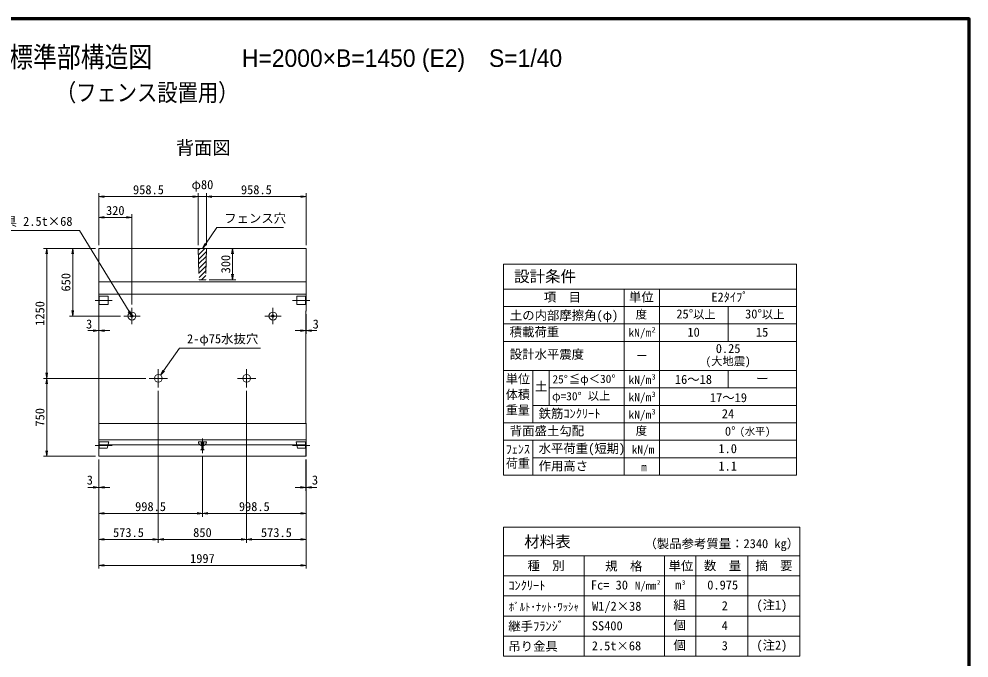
# Model space of a CAD drawing. Units: millimetres at full size, sheet at 1:40. Extents: x 124888 to 140688, y 10657 to 21690.
# Drawn here: x 131545 to 140688, y 15538 to 21690 of the extents above; entities that cross this region are included whole.
import ezdxf
from ezdxf.enums import TextEntityAlignment as Align

# ---------------------------------------------------------------- set-up
doc = ezdxf.new("R2010")
doc.units = ezdxf.units.MM
doc.header["$LTSCALE"] = 40
doc.linetypes.add('CHAIN', pattern=[18.5, 12, -1.5, 3.5, -1.5])
doc.linetypes.add('DASHED', pattern=[7.5, 6, -1.5])
for name, color, linetype, lineweight in [('01図枠', 1, 'Continuous', 70), ('中心', 6, 'CHAIN', 9), ('外形線', 7, 'Continuous', 13), ('寸法', 2, 'Continuous', 9), ('細線', 4, 'Continuous', 9)]:
    doc.layers.add(name, color=color, linetype=linetype, lineweight=lineweight)
doc.layers.add('文字', color=7, linetype='Continuous')
doc.styles.add('ＭＳ ゴシック', font='')
doc.styles.add('ＭＳ Ｐゴシック', font='')
doc.styles.get('ＭＳ ゴシック').set_extended_font_data('MS Gothic')
doc.styles.get('ＭＳ Ｐゴシック').set_extended_font_data('MS PGothic')

# ---------------------------------------------------------------- blocks, each defined once
blk = doc.blocks.new('open_arrow')
at = {"color": 0, "linetype": 'Continuous', "lineweight": -2}
blk.add_lwpolyline([(7.5, 1.25), (0, 0), (7.5, -1.25)], dxfattribs=at)

msp = doc.modelspace()

# ---------------------------------------------------------------- hatches: boundary and pattern name
at = {"layer": '細線'}
h = msp.add_hatch(dxfattribs=at)
h.set_pattern_fill('USER', color=256, style=0, pattern_type=2)
h.set_pattern_definition([(45, (7588.87, 14296.24), (-22.45064, 22.45064), [])])
h.paths.add_polyline_path([(133350.48, 19480.48), (133270.48, 19480.48), (133277.98, 19180.48), (133342.98, 19180.48)])

# ---------------------------------------------------------------- linework, layer by layer
at = {"layer": '01図枠'}
msp.add_lwpolyline([(124887.54, 10809.99), (140687.54, 10809.99), (140687.54, 21689.99), (124887.54, 21689.99)], close=True, dxfattribs=at)
at = {"layer": '中心'}
for p, q in [((132442.98, 18980.48), (132277.98, 18980.48)), ((134177.98, 18980.48), (134342.98, 18980.48)), ((132631.98, 18908.98), (132631.98, 18751.98)), ((133988.98, 18908.98), (133988.98, 18751.98)), ((132710.48, 18830.48), (132553.48, 18830.48)), ((134067.48, 18830.48), (133910.48, 18830.48)), ((132885.48, 18142.98), (132885.48, 18317.98)), ((133735.48, 18142.98), (133735.48, 18317.98)), ((132797.98, 18230.48), (132972.98, 18230.48)), ((133647.98, 18230.48), (133822.98, 18230.48)), ((133310.48, 17650.44), (133310.48, 17511.44)), ((132442.98, 17583.27), (132277.98, 17583.27)), ((134177.98, 17583.27), (134342.98, 17583.27))]:
    msp.add_line(p, q, dxfattribs=at)
at = {"layer": '外形線'}
for p, q in [((132311.98, 19480.48), (134308.98, 19480.48)), ((132311.98, 18880.48), (132311.98, 19480.48)), ((134308.98, 18880.48), (134308.98, 19480.48)), ((132311.98, 18880.48), (132314.98, 18877.48)), ((132314.98, 17798.48), (132314.98, 18877.48)), ((134308.98, 18880.48), (134305.98, 18877.48)), ((134305.98, 17798.48), (134305.98, 18877.48)), ((132311.98, 17795.48), (132314.98, 17798.48)), ((132311.98, 17480.48), (132311.98, 17795.48)), ((134308.98, 17795.48), (134305.98, 17798.48)), ((134308.98, 17480.48), (134308.98, 17795.48)), ((134308.98, 17590.48), (132311.98, 17590.48)), ((132311.98, 17480.48), (134308.98, 17480.48))]:
    msp.add_line(p, q, dxfattribs=at)
at = {"layer": '外形線', "linetype": 'DASHED'}
for p, q in [((133270.48, 19480.48), (133277.98, 19180.48)), ((133350.48, 19480.48), (133342.98, 19180.48)), ((133277.98, 19180.48), (133342.98, 19180.48))]:
    msp.add_line(p, q, dxfattribs=at)
at = {"layer": '外形線'}
for centre in [(132885.48, 18230.48), (133735.48, 18230.48)]:
    msp.add_circle(centre, 37.5, dxfattribs=at)
at = {"layer": '寸法'}
for p, q in [((132311.98, 19512.48), (132311.98, 20012.48)), ((132311.98, 19980.48), (133270.48, 19980.48)), ((133454.48, 19980.48), (133166.48, 19980.48)), ((133270.48, 19512.48), (133270.48, 20012.48)), ((133270.48, 19512.48), (133270.48, 20012.48)), ((133350.48, 19512.48), (133350.48, 20012.48)), ((133350.48, 19512.48), (133350.48, 20012.48)), ((134308.98, 19980.48), (133350.48, 19980.48)), ((134308.98, 19512.48), (134308.98, 20012.48)), ((132311.98, 19512.48), (132311.98, 19812.48)), ((132631.98, 19780.48), (132311.98, 19780.48)), ((132631.98, 18940.98), (132631.98, 19812.48)), ((132279.98, 19480.48), (131779.98, 19480.48)), ((131811.98, 18230.48), (131811.98, 19480.48)), ((132279.98, 19480.48), (132029.98, 19480.48)), ((132061.98, 19480.48), (132061.98, 18830.48)), ((133382.48, 19480.48), (133632.48, 19480.48)), ((133600.48, 19480.48), (133600.48, 19180.48)), ((133374.98, 19180.48), (133632.48, 19180.48)), ((132311.98, 18848.48), (132311.98, 18657.62)), ((132314.98, 18845.48), (132314.98, 18657.62)), ((134305.98, 18845.48), (134305.98, 18657.62)), ((134308.98, 18848.48), (134308.98, 18657.62)), ((132521.48, 18830.48), (132029.98, 18830.48)), ((132207.98, 18689.62), (132418.98, 18689.62)), ((134412.98, 18689.62), (134201.98, 18689.62)), ((132765.98, 18230.48), (131779.98, 18230.48)), ((132765.98, 18230.48), (131779.98, 18230.48)), ((131811.98, 17480.48), (131811.98, 18230.48)), ((132885.48, 18110.98), (132885.48, 16648.48)), ((132885.48, 18110.98), (132885.48, 16648.48)), ((133735.48, 18110.98), (133735.48, 16648.48)), ((133735.48, 18110.98), (133735.48, 16648.48)), ((132279.98, 17480.48), (131779.98, 17480.48)), ((133310.48, 17479.44), (133310.48, 16898.48)), ((133310.48, 17479.44), (133310.48, 16898.48)), ((132311.98, 17448.48), (132311.98, 16398.48)), ((132311.98, 17448.48), (132311.98, 16648.48)), ((132311.98, 17448.48), (132311.98, 16898.48)), ((132311.98, 17448.48), (132311.98, 17148.48)), ((132314.98, 17448.48), (132314.98, 17148.48)), ((134305.98, 17448.48), (134305.98, 17148.48)), ((134308.98, 17448.48), (134308.98, 16398.48)), ((134308.98, 17448.48), (134308.98, 16648.48)), ((134308.98, 17448.48), (134308.98, 16898.48)), ((134308.98, 17448.48), (134308.98, 17148.48)), ((132207.98, 17180.48), (132418.98, 17180.48)), ((134412.98, 17180.48), (134201.98, 17180.48)), ((132311.98, 16930.48), (133310.48, 16930.48)), ((133310.48, 16930.48), (134308.98, 16930.48)), ((132311.98, 16680.48), (132885.48, 16680.48)), ((132885.48, 16680.48), (133735.48, 16680.48)), ((133735.48, 16680.48), (134308.98, 16680.48)), ((132311.98, 16430.48), (134308.98, 16430.48))]:
    msp.add_line(p, q, dxfattribs=at)
at = {"layer": '寸法', "color": 3}
for p, q in [((136208.66, 17802.01), (136208.66, 19329.39)), ((136208.66, 19329.39), (139028.66, 19329.39)), ((139028.66, 17298.01), (139028.66, 19329.39)), ((136208.66, 17298.01), (136208.66, 19090.01)), ((136208.66, 19090.01), (139028.66, 19090.01)), ((137368.66, 17298.01), (137368.66, 19090.01)), ((137708.66, 17298.01), (137708.66, 19090.01)), ((136208.66, 18922.01), (139028.66, 18922.01)), ((138368.66, 18586.01), (138368.66, 18922.01)), ((136208.66, 18754.01), (139028.66, 18754.01)), ((136208.66, 18586.01), (139028.66, 18586.01)), ((136208.66, 18306.01), (139028.66, 18306.01)), ((136488.66, 17802.01), (136488.66, 18306.01)), ((136648.66, 17970.01), (136648.66, 18306.01)), ((138368.66, 18138.01), (138368.66, 18306.01)), ((136648.66, 18138.01), (139028.66, 18138.01)), ((136488.66, 17970.01), (139028.66, 17970.01)), ((136208.66, 17802.01), (139028.66, 17802.01)), ((136208.66, 17634.01), (139028.66, 17634.01)), ((136488.66, 17298.01), (136488.66, 17634.01)), ((136488.66, 17466.01), (139028.66, 17466.01)), ((136208.66, 17298.01), (139028.66, 17298.01)), ((136208.66, 15555.75), (136208.66, 16798.01)), ((136208.66, 16798.01), (139058.66, 16798.01)), ((139058.66, 15555.75), (139058.66, 16798.01)), ((136208.66, 16522.63), (139058.66, 16522.63)), ((136983.66, 15555.75), (136983.66, 16522.63)), ((137758.66, 15555.75), (137758.66, 16522.63)), ((138058.66, 15555.75), (138058.66, 16522.63)), ((138058.66, 15749.13), (138058.66, 16522.63)), ((138558.66, 15555.75), (138558.66, 16522.63)), ((136208.66, 16329.26), (139058.66, 16329.26)), ((136208.66, 16135.88), (139058.66, 16135.88)), ((136208.66, 15942.51), (139058.66, 15942.51)), ((136208.66, 15749.13), (139058.66, 15749.13)), ((136208.66, 15555.75), (139058.66, 15555.75))]:
    msp.add_line(p, q, dxfattribs=at)
at = {"layer": '寸法', "color": 3, "linetype": 'DASHED'}
for p, q in [((133271.98, 17620.44), (133348.98, 17620.44)), ((133297.98, 17609.44), (133322.98, 17609.44)), ((133297.98, 17601.1), (133297.98, 17609.44)), ((133322.98, 17601.1), (133297.98, 17601.1)), ((133303.48, 17601.1), (133303.48, 17549.1)), ((133317.48, 17601.1), (133317.48, 17549.1)), ((133322.98, 17609.44), (133322.98, 17601.1)), ((133292.98, 17541.44), (133303.48, 17549.1)), ((133327.98, 17541.44), (133292.98, 17541.44)), ((133303.48, 17549.1), (133317.48, 17549.1)), ((133317.48, 17549.1), (133327.98, 17541.44))]:
    msp.add_line(p, q, dxfattribs=at)
at = {"layer": '寸法'}
for points in [[(133310.48, 19480.48), (133339.87, 19523.37), (133448.42, 19681.78), (134092.04, 19681.78)], [(132631.98, 18830.48), (132604.74, 18874.77), (132126.54, 19652.45), (130929.99, 19652.45)], [(132907.05, 18261.15), (132936.96, 18303.68), (133090.26, 18521.65), (133867.91, 18521.65)]]:
    msp.add_lwpolyline(points, dxfattribs=at)
at = {"layer": '寸法', "color": 3}
for centre, radius in [((132631.98, 18830.48), 38.5), ((132631.98, 18830.48), 12.5), ((133988.98, 18830.48), 38.5), ((133988.98, 18830.48), 12.5)]:
    msp.add_circle(centre, radius, dxfattribs=at)
at = {"layer": '寸法', "color": 3, "linetype": 'DASHED'}
msp.add_arc((133310.48, 17620.44), 38.5, 180, 0, dxfattribs=at)
at = {"layer": '細線'}
for p, q in [((132311.98, 19160.48), (134308.98, 19160.48)), ((132311.98, 19040.48), (134308.98, 19040.48)), ((132317.98, 18940.48), (132317.98, 19020.48)), ((132402.98, 19020.48), (132317.98, 19020.48)), ((132402.98, 18940.48), (132402.98, 19020.48)), ((134217.98, 18940.48), (134217.98, 19020.48)), ((134217.98, 19020.48), (134302.98, 19020.48)), ((134302.98, 18940.48), (134302.98, 19020.48)), ((132402.98, 18940.48), (132317.98, 18940.48)), ((134217.98, 18940.48), (134302.98, 18940.48)), ((134308.98, 17795.48), (132311.98, 17795.48)), ((134308.98, 17639.06), (132311.98, 17639.06)), ((132314.98, 17480.48), (132314.98, 17590.48)), ((134305.98, 17480.48), (134305.98, 17590.48))]:
    msp.add_line(p, q, dxfattribs=at)
at = {"layer": '細線', "linetype": 'DASHED'}
for p, q in [((132317.98, 17558.27), (132317.98, 17618.27)), ((132317.98, 17618.27), (132408.98, 17618.27)), ((132317.98, 17558.27), (132393.98, 17558.27)), ((132393.98, 17558.27), (132408.98, 17618.27)), ((134226.98, 17558.27), (134211.98, 17618.27)), ((134302.98, 17618.27), (134211.98, 17618.27)), ((134302.98, 17558.27), (134226.98, 17558.27)), ((134302.98, 17558.27), (134302.98, 17618.27))]:
    msp.add_line(p, q, dxfattribs=at)

# ---------------------------------------------------------------- block references
at = {"layer": '寸法', "xscale": 6.93, "yscale": 6.93}
for p in [(132311.98, 19980.48), (133350.48, 19980.48), (133350.48, 19980.48), (132311.98, 19780.48), (132314.98, 18689.62), (134308.98, 18689.62), (132314.98, 17180.48), (134308.98, 17180.48), (132311.98, 16930.48), (133310.48, 16930.48), (132311.98, 16680.48), (132885.48, 16680.48), (133735.48, 16680.48), (132311.98, 16430.48)]:
    msp.add_blockref('open_arrow', p, dxfattribs=at)
for p, rotation in [((133270.48, 19980.48), 180), ((133270.48, 19980.48), 180), ((134308.98, 19980.48), 180), ((132631.98, 19780.48), 180), ((131811.98, 19480.48), 270), ((132061.98, 19480.48), 270), ((133310.48, 19480.48), 55.6), ((133600.48, 19480.48), 270), ((133600.48, 19180.48), 90), ((132061.98, 18830.48), 90), ((132631.98, 18830.48), 121.6), ((132311.98, 18689.62), 180), ((134305.98, 18689.62), 180), ((132907.05, 18261.15), 54.9), ((131811.98, 18230.48), 90), ((131811.98, 18230.48), 270), ((131811.98, 17480.48), 90), ((132311.98, 17180.48), 180), ((134305.98, 17180.48), 180), ((133310.48, 16930.48), 180), ((134308.98, 16930.48), 180), ((132885.48, 16680.48), 180), ((133735.48, 16680.48), 180), ((134308.98, 16680.48), 180), ((134308.98, 16430.48), 180)]:
    msp.add_blockref('open_arrow', p, dxfattribs=dict(at, rotation=rotation))

# ---------------------------------------------------------------- texts
at = {"layer": '寸法', "style": 'ＭＳ ゴシック'}
for s, p in [('φ80', (133310.48, 20095.95)), ('958.5', (132791.23, 20046.48)), ('958.5', (133829.73, 20046.48)), ('320', (132471.98, 19846.48)), ('3', (132220.09, 18753.77)), ('3', (134400.87, 18753.77)), ('3', (132227.12, 17252.02)), ('3', (134393.83, 17252.02)), ('998.5', (132811.23, 16996.48)), ('998.5', (133809.73, 16996.48)), ('573.5', (132598.73, 16746.48)), ('850', (133310.48, 16746.48)), ('573.5', (134022.23, 16746.48)), ('1997', (133310.48, 16496.48))]:
    msp.add_text(s, height=87.35, dxfattribs=at).set_placement(p, align=Align.MIDDLE_CENTER)
for s, p in [('3-吊り金具 2.5t×68', (130929.99, 19672.45)), ('フェンス穴', (133520.42, 19701.78)), ('2-φ75水抜穴', (133162.26, 18541.65))]:
    msp.add_text(s, height=87.35, dxfattribs=at).set_placement(p, align=Align.BOTTOM_LEFT)
for s, p in [('300', (133534.48, 19330.48)), ('650', (131995.98, 19155.48)), ('1250', (131745.98, 18855.48)), ('750', (131745.98, 17855.48))]:
    msp.add_text(s, height=87.35, rotation=90, dxfattribs=at).set_placement(p, align=Align.MIDDLE_CENTER)
at = {"layer": '寸法', "color": 3, "style": 'ＭＳ ゴシック'}
for s, height, p in [('設計条件', 109.2, (136309.63, 19125.26)), ('項\u3000目', 87.35, (136596.05, 18943.25)), ('単位', 87.35, (137415.25, 18943.25)), ('E2ﾀｲﾌﾟ', 87.35, (138208.27, 18943.25)), ('土の内部摩擦角(φ)', 87.35, (136268.98, 18767.38)), ('度', 79.75, (137480.45, 18782.32)), ('25°', 87.35, (137871.31, 18780.87)), ('以上', 79.75, (138032.3, 18782.32)), ('30°', 87.35, (138532.87, 18780.87)), ('以上', 79.75, (138693.85, 18782.32)), ('積載荷重', 87.35, (136267.08, 18607.38)), ('kN/m', 79.75, (137411.51, 18606.57)), ('2', 52.22, (137632.66, 18657.04)), ('10', 87.35, (137977.96, 18605.41)), ('15', 87.35, (138637.5, 18605.41)), ('0.25', 87.35, (138250.66, 18448.02)), ('設計水平震度', 87.35, (136267.94, 18393.07)), ('ー', 79.75, (137484.97, 18383.04)), ('(大地震)', 79.75, (138151.88, 18331.99)), ('土', 87.35, (136510.97, 18083.43)), ('25°', 79.75, (136679.42, 18157.73)), ('≦φ＜30°', 79.75, (136837.12, 18161.75)), ('kN/m', 79.75, (137411.94, 18153)), ('3', 52.22, (137633.08, 18203.47)), ('16～18', 87.35, (137857.36, 18150.62)), ('ー', 87.35, (138639.43, 18158.04)), ('以上', 79.75, (137018.56, 17998.32)), ('3', 52.22, (137633.08, 18035.47)), ('φ=30°', 79.75, (136674.93, 17994.63)), ('kN/m', 79.75, (137411.94, 17985)), ('17～19', 87.35, (138194.24, 17975.31)), ('鉄筋ｺﾝｸﾘｰﾄ', 87.35, (136545.68, 17821.93)), ('kN/m', 79.75, (137411.94, 17817)), ('3', 52.22, (137633.08, 17867.47)), ('24', 87.35, (138309.14, 17820.46)), ('背面盛土勾配', 87.35, (136268.66, 17655.25)), ('度', 79.75, (137480.45, 17662.32)), ('0°', 87.35, (138338.56, 17652.27)), ('(水平)', 72.16, (138480.89, 17663.78)), ('水平荷重(短期)', 87.35, (136545.68, 17485.93)), ('kN/m', 79.75, (137441.94, 17481)), ('1.0', 87.35, (138275.95, 17484.46)), ('作用高さ', 87.35, (136545.68, 17317.93)), ('m', 79.75, (137532.01, 17313)), ('1.1', 87.35, (138275.95, 17316.46)), ('材料表', 109.2, (136407.53, 16570.76)), ('種\u3000別', 87.35, (136438.94, 16357.92)), ('規\u3000格', 87.35, (137187.09, 16353.78)), ('単位', 87.35, (137796.29, 16356.98)), ('数\u3000量', 87.35, (138136.69, 16357.72)), ('摘\u3000要', 87.35, (138631.68, 16357.33)), ('ｺﾝｸﾘｰﾄ', 87.35, (136254.31, 16167.36)), ('Fc= 30', 87.35, (137049.08, 16171.19)), ('N/mm', 75.95, (137472.83, 16173.37)), ('2', 43.67, (137684.39, 16230.61)), ('3', 43.67, (137924.63, 16229.06)), ('m', 87.35, (137859.24, 16172.35)), ('組', 87.35, (137841.34, 15978.97)), ('(注1)', 87.35, (138641.34, 15978.97)), ('ﾎﾞﾙﾄ･ﾅｯﾄ･ﾜｯｼｬ', 75.95, (136260.14, 15968.64)), ('W1/2×38', 87.35, (137059.85, 15967.28)), ('個 ', 87.35, (137842.67, 15785.6)), ('継手ﾌﾗﾝｼﾞ', 87.35, (136254.09, 15775.38)), ('SS400', 87.35, (137057.64, 15779.17)), ('吊り金具', 87.35, (136254.09, 15582.01)), ('2.5t×68', 87.35, (137057.64, 15585.79)), ('個 ', 87.35, (137842.67, 15592.22)), ('(注2)', 87.35, (138641.34, 15592.22))]:
    msp.add_text(s, height=height, dxfattribs=at).set_placement(p, align=Align.BOTTOM_LEFT)
for s, p in [('単位', (136229.8, 18266.42)), ('体積', (136229.8, 18116.78)), ('重量', (136229.8, 17967.14)), ('ﾌｪﾝｽ', (136229.8, 17590.14)), ('荷重', (136229.8, 17455.47))]:
    msp.add_text(s, height=85.24, dxfattribs=at).set_placement(p, align=Align.TOP_LEFT)
for s, p in [('（製品参考質量：2340 kg）', (139052.61, 16569.65)), ('0.975', (138465.9, 16171.67)), ('2', (138367.37, 15971.95)), ('4', (138367.11, 15780.95)), ('3', (138367.11, 15587.57))]:
    msp.add_text(s, height=87.35, dxfattribs=at).set_placement(p, align=Align.BOTTOM_RIGHT)
at = {"layer": '文字', "style": 'ＭＳ Ｐゴシック', "width": 0.85}
for s, height, p in [(' KLウォール3型（Eタイプ）標準部構造図\u3000\u3000\u3000\u3000\u3000\u3000\u3000\u3000\u3000\u3000\u3000\u3000\u3000\u3000 \u3000\u3000\u3000\u3000', 197.9, (132787.54, 21165.77)), ('（フェンス設置用）', 168.3, (132778.69, 20847.73))]:
    msp.add_text(s, height=height, dxfattribs=at).set_placement(p, align=Align.BOTTOM_CENTER)
at = {"layer": '文字', "style": 'ＭＳ Ｐゴシック'}
msp.add_text('H=2000×B=1450 (E2)\u3000S=1/40', height=168.3, dxfattribs=at).set_placement((133690.32, 21178.44), align=Align.BOTTOM_LEFT)
msp.add_text(' 背面図 ', height=128.7, dxfattribs=at).set_placement((133318.12, 20347.73), align=Align.BOTTOM_CENTER)

doc.saveas('drawing.dxf')
